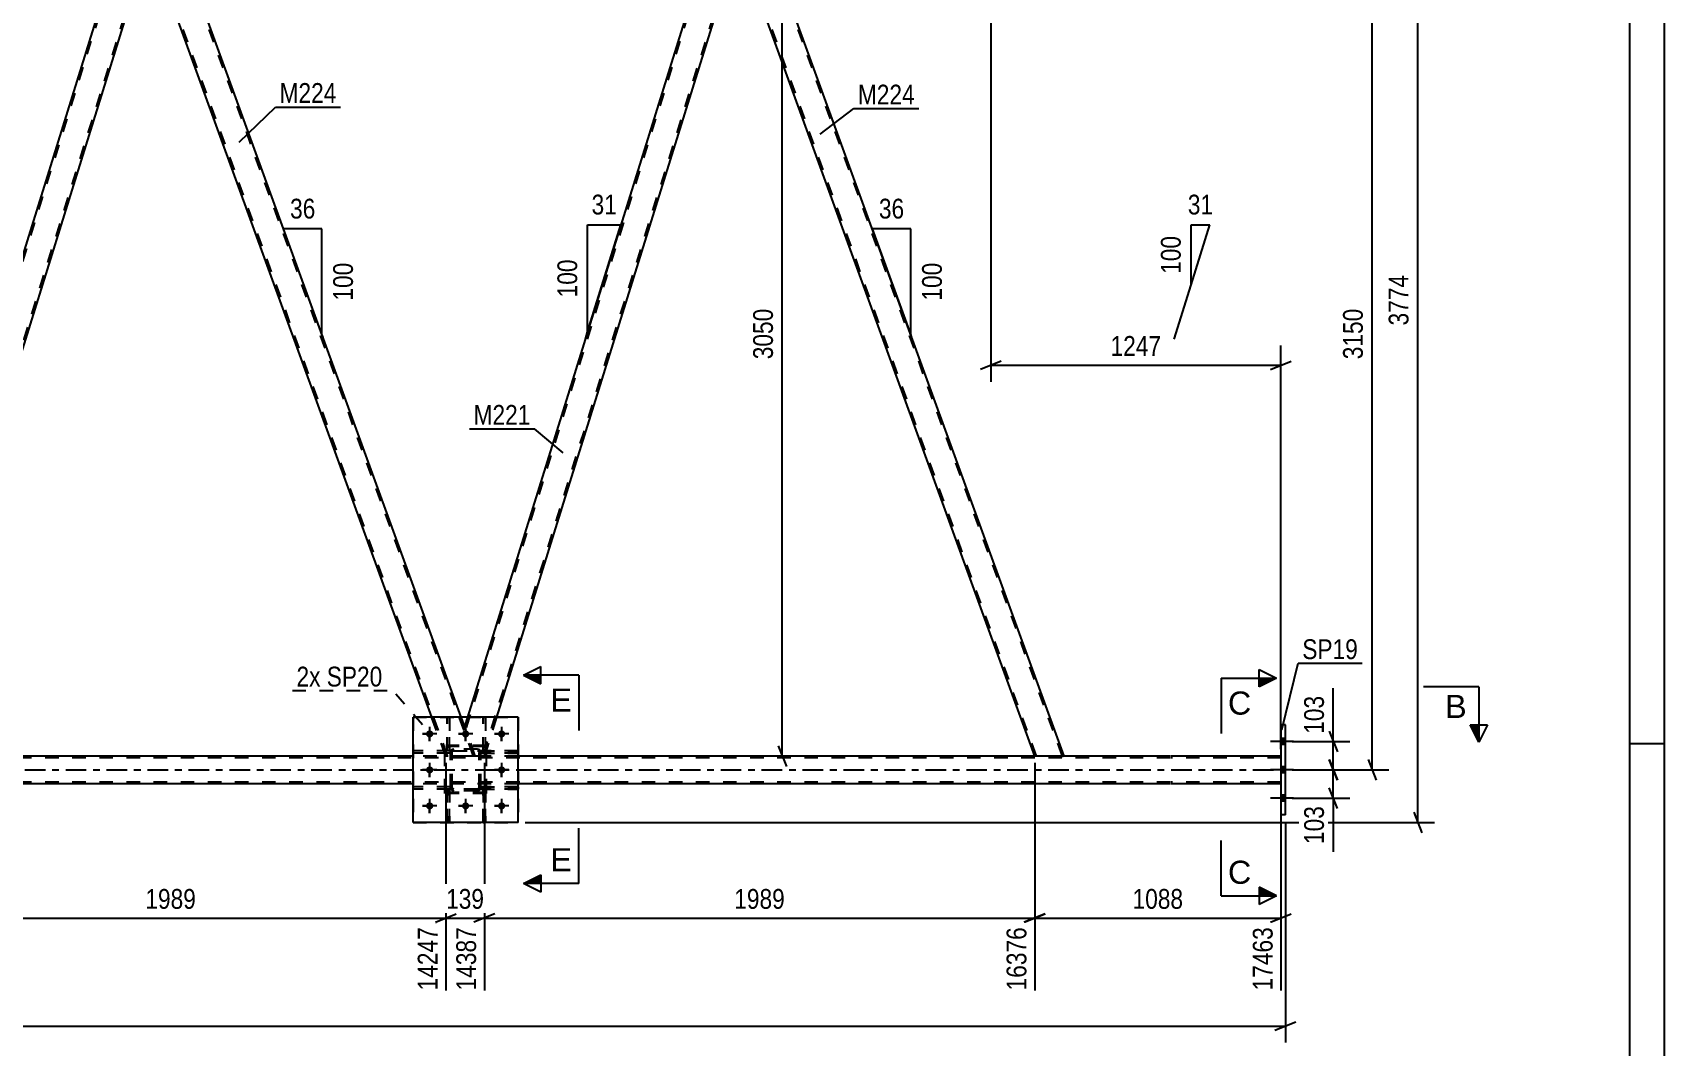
# Model space of a CAD drawing. Header units: millimetres. Extents: x -49 to 792, y -420 to 174.
# Drawn here: x 556 to 791.9, y -165.9 to -19.5 of the extents above; entities that cross this region are included whole.
import ezdxf

# ---------------------------------------------------------------- set-up
doc = ezdxf.new("R2010")
doc.units = ezdxf.units.MM
doc.linetypes.add('DXK_LINE_DOT2', pattern=[3.9198, 1.9599, -1.9599])
doc.linetypes.add('DXK_LINE_DOT3', pattern=[5.9187, 2.979, -0.9799, 0.9799, -0.9799])
doc.styles.add('Arial', font='ARIAL.TTF', dxfattribs={"height": 0.2})
doc.styles.add('Arial Narrow', font='ARIALN.TTF', dxfattribs={"height": 0.2})

# ---------------------------------------------------------------- blocks, each defined once
blk = doc.blocks.new('Unknown-122570535-1133')
at = {"color": 5, "linetype": 'Continuous'}
for p, q in [((791.91, -420.25), (791.91, 173.75)), ((786.91, -415.25), (786.91, 168.75)), ((791.91, -122.25), (786.91, -122.25))]:
    blk.add_line(p, q, dxfattribs=at)
blk = doc.blocks.new('Bolt-122570535-5171 - 5158')
at = {"linetype": 'Continuous'}
for points in [[(613.93, -120.8, -1), (612.89, -120.8, -1)], [(619.13, -120.8, -1), (618.09, -120.8, -1)], [(624.33, -120.8, -1), (623.29, -120.8, -1)], [(613.93, -126, -1), (612.89, -126, -1)], [(624.33, -126, -1), (623.29, -126, -1)], [(613.93, -131.2, -1), (612.89, -131.2, -1)], [(619.13, -131.2, -1), (618.09, -131.2, -1)], [(624.33, -131.2, -1), (623.29, -131.2, -1)]]:
    blk.add_hatch(color=1, dxfattribs=at).paths.add_polyline_path(points)
at = {"color": 1, "linetype": 'Continuous'}
for p, q in [((613.41, -119.76), (613.41, -121.84)), ((618.61, -119.76), (618.61, -121.84)), ((623.81, -119.76), (623.81, -121.84)), ((614.45, -120.8), (612.37, -120.8)), ((619.65, -120.8), (617.57, -120.8)), ((624.85, -120.8), (622.77, -120.8)), ((613.41, -124.96), (613.41, -127.04)), ((623.81, -124.96), (623.81, -127.04)), ((614.45, -126), (612.37, -126)), ((624.85, -126), (622.77, -126)), ((614.45, -131.2), (612.37, -131.2)), ((613.41, -130.16), (613.41, -132.24)), ((619.65, -131.2), (617.57, -131.2)), ((618.61, -130.16), (618.61, -132.24)), ((624.85, -131.2), (622.77, -131.2)), ((623.81, -130.16), (623.81, -132.24))]:
    blk.add_line(p, q, dxfattribs=at)
blk = doc.blocks.new('Bolt-122570535-5170 - 5158')
at = {"color": 1, "linetype": 'Continuous'}
for p, q in [((613.41, -119.76), (613.41, -120.46)), ((618.61, -119.76), (618.61, -120.46)), ((623.81, -119.76), (623.81, -120.46)), ((612.37, -120.8), (613.06, -120.8)), ((613.41, -121.84), (613.41, -121.15)), ((614.45, -120.8), (613.75, -120.8)), ((617.57, -120.8), (618.26, -120.8)), ((618.61, -121.84), (618.61, -121.15)), ((619.65, -120.8), (618.95, -120.8)), ((622.77, -120.8), (623.46, -120.8)), ((623.81, -121.84), (623.81, -121.15)), ((624.85, -120.8), (624.15, -120.8)), ((613.41, -124.96), (613.41, -125.66)), ((623.81, -124.96), (623.81, -125.66)), ((612.37, -126), (613.06, -126)), ((613.41, -127.04), (613.41, -126.35)), ((614.45, -126), (613.75, -126)), ((622.77, -126), (623.46, -126)), ((623.81, -127.04), (623.81, -126.35)), ((624.85, -126), (624.15, -126)), ((612.37, -131.2), (613.06, -131.2)), ((613.41, -130.16), (613.41, -130.86)), ((613.41, -132.24), (613.41, -131.55)), ((614.45, -131.2), (613.75, -131.2)), ((617.57, -131.2), (618.26, -131.2)), ((618.61, -130.16), (618.61, -130.86)), ((618.61, -132.24), (618.61, -131.55)), ((619.65, -131.2), (618.95, -131.2)), ((622.77, -131.2), (623.46, -131.2)), ((623.81, -130.16), (623.81, -130.86)), ((623.81, -132.24), (623.81, -131.55)), ((624.85, -131.2), (624.15, -131.2))]:
    blk.add_line(p, q, dxfattribs=at)
blk = doc.blocks.new('Part-122570535-5162 - 5158')
at = {"color": 7, "linetype": 'DXK_LINE_DOT2'}
for p, q in [((621.48, -128.77), (621.16, -128.77)), ((621.16, -128.77), (621.16, -133.6)), ((621.16, -129.37), (621.48, -129.37)), ((621.48, -133.6), (621.48, -128.77)), ((621.16, -133.6), (621.48, -133.6))]:
    blk.add_line(p, q, dxfattribs=at)
blk = doc.blocks.new('Part-122570535-5264 - 5158')
at = {"color": 7, "linetype": 'DXK_LINE_DOT2'}
for p, q in [((616.41, -123.48), (616.44, -123.3)), ((616.44, -123.3), (616.41, -123.48)), ((616.41, -128.52), (616.41, -123.48)), ((616.65, -123.48), (616.67, -123.39)), ((616.65, -128.52), (616.65, -123.48)), ((616.67, -123.39), (616.72, -123.31)), ((616.7, -123.04), (616.89, -123)), ((616.89, -123), (616.7, -123.04)), ((616.72, -123.31), (616.8, -123.26)), ((616.8, -123.26), (616.89, -123.24)), ((620.33, -123), (616.89, -123)), ((616.89, -123.24), (620.33, -123.24)), ((620.33, -123), (620.51, -123.04)), ((620.51, -123.04), (620.33, -123)), ((620.33, -123.24), (620.42, -123.26)), ((620.42, -123.26), (620.5, -123.31)), ((620.5, -123.31), (620.55, -123.39)), ((620.55, -123.39), (620.57, -123.48)), ((620.57, -128.52), (620.57, -123.48)), ((620.77, -123.3), (620.81, -123.48)), ((620.81, -123.48), (620.77, -123.3)), ((620.81, -128.52), (620.81, -123.48)), ((616.44, -128.71), (616.41, -128.52)), ((616.41, -128.52), (616.44, -128.71)), ((616.67, -128.62), (616.65, -128.52)), ((616.72, -128.69), (616.67, -128.62)), ((616.89, -129), (616.7, -128.97)), ((616.7, -128.97), (616.89, -129)), ((616.8, -128.75), (616.72, -128.69)), ((616.89, -128.76), (616.8, -128.75)), ((620.33, -128.76), (616.89, -128.76)), ((620.33, -129), (616.89, -129)), ((620.42, -128.75), (620.33, -128.76)), ((620.51, -128.97), (620.33, -129)), ((620.33, -129), (620.51, -128.97)), ((620.5, -128.69), (620.42, -128.75)), ((620.55, -128.62), (620.5, -128.69)), ((620.57, -128.52), (620.55, -128.62)), ((620.81, -128.52), (620.77, -128.71)), ((620.77, -128.71), (620.81, -128.52))]:
    blk.add_line(p, q, dxfattribs=at)
at = {"color": 7, "linetype": 'DXK_LINE_DOT3'}
blk.add_line((618.61, -126), (618.61, -126), dxfattribs=at)
at = {"color": 7, "linetype": 'DXK_LINE_DOT2'}
for centre, start, end in [((616.89, -123.48), 112.5, 157.5), ((616.89, -123.48), 112.5, 157.5), ((620.33, -123.48), 22.5, 67.5), ((620.33, -123.48), 22.5, 67.5), ((616.89, -128.52), 202.5, 247.5), ((616.89, -128.52), 202.5, 247.5), ((620.33, -128.52), 292.5, 337.5), ((620.33, -128.52), 292.5, 337.5)]:
    blk.add_arc(centre, 0.48, start, end, dxfattribs=at)
blk = doc.blocks.new('Part-122570535-5219 - 5158')
at = {"color": 2, "linetype": 'Continuous'}
for p, q in [((569.99, -2.11), (533.33, -119.75)), ((571.49, -2.4), (572.89, -6.25)), ((572.89, -6.25), (536.19, -124)), ((534.87, -124), (533.33, -119.75)), ((534.87, -124), (536.19, -124))]:
    blk.add_line(p, q, dxfattribs=at)
at = {"color": 7, "linetype": 'DXK_LINE_DOT2'}
for p, q in [((570.28, -2), (533.46, -120.12)), ((570.03, -2), (569.99, -2.11)), ((571.35, -2), (570.03, -2)), ((571.49, -2.4), (571.35, -2)), ((572.76, -5.88), (535.94, -124)), ((535.92, -124), (535.88, -124)), ((535.88, -124), (535.92, -124)), ((535.92, -124), (535.94, -124)), ((535.94, -124), (535.92, -124))]:
    blk.add_line(p, q, dxfattribs=at)
blk = doc.blocks.new('Part-122570535-5224 - 5158')
at = {"color": 7, "linetype": 'DXK_LINE_DOT2'}
for p, q in [((660.74, -2), (656.48, -2)), ((658.03, -6.25), (656.48, -2)), ((701.14, -124), (656.74, -2)), ((704.89, -124), (660.48, -2)), ((660.88, -2.4), (660.74, -2)), ((704.83, -124), (704.99, -124))]:
    blk.add_line(p, q, dxfattribs=at)
at = {"color": 2, "linetype": 'Continuous'}
for p, q in [((705.14, -124), (660.88, -2.4)), ((700.88, -124), (658.03, -6.25)), ((704.83, -124), (700.88, -124)), ((705.1, -124), (704.83, -124)), ((705.14, -124), (705.1, -124))]:
    blk.add_line(p, q, dxfattribs=at)
blk = doc.blocks.new('Part-122570535-5305 - 5158')
at = {"color": 7, "linetype": 'DXK_LINE_DOT2'}
for p, q in [((720.5, -124.24), (45.86, -124.24)), ((626.21, -124), (611.01, -124)), ((705.14, -124), (700.88, -124)), ((736.48, -124.24), (720.6, -124.24)), ((736.48, -124), (736.48, -128)), ((720.5, -127.76), (45.86, -127.76)), ((626.21, -128), (611.01, -128)), ((736.48, -127.76), (720.6, -127.76))]:
    blk.add_line(p, q, dxfattribs=at)
at = {"color": 2, "linetype": 'Continuous'}
for p, q in [((611.01, -124), (536.19, -124)), ((700.88, -124), (626.21, -124)), ((720.5, -124), (705.14, -124)), ((736.48, -124), (720.6, -124)), ((611.01, -128), (455.94, -128)), ((720.5, -128), (626.21, -128)), ((736.48, -128), (720.6, -128))]:
    blk.add_line(p, q, dxfattribs=at)
at = {"color": 7, "linetype": 'DXK_LINE_DOT3'}
for p, q in [((45.86, -126), (720.5, -126)), ((720.6, -126), (736.48, -126))]:
    blk.add_line(p, q, dxfattribs=at)
blk = doc.blocks.new('Part-122570535-5247 - 5158')
at = {"color": 7, "linetype": 'DXK_LINE_DOT2'}
for p, q in [((616.41, -123.24), (611.01, -123.24)), ((611.01, -123.24), (611.01, -123.56)), ((616.41, -123.56), (611.01, -123.56)), ((615.81, -123.56), (615.81, -123.24)), ((616.41, -123.56), (616.41, -123.24))]:
    blk.add_line(p, q, dxfattribs=at)
blk = doc.blocks.new('Part-122570535-5398 - 5158')
at = {"color": 2, "linetype": 'Continuous'}
for p, q in [((615.96, -118.4), (615.96, -118.4)), ((616.28, -118.4), (615.96, -118.4)), ((616.28, -118.4), (616.28, -118.4))]:
    blk.add_line(p, q, dxfattribs=at)
at = {"color": 7, "linetype": 'DXK_LINE_DOT2'}
for p, q in [((615.96, -123.25), (615.96, -118.4)), ((616.28, -123.25), (616.28, -118.4)), ((615.96, -122.65), (616.28, -122.65)), ((616.28, -123.25), (615.96, -123.25))]:
    blk.add_line(p, q, dxfattribs=at)
blk = doc.blocks.new('Bolt-122570535-5498 - 5158')
at = {"linetype": 'Continuous'}
for points in [[(736.48, -121.46), (736.48, -122.34), (737.12, -122.34), (737.12, -121.46)], [(736.48, -121.46), (736.48, -122.34), (737.12, -122.34), (737.12, -121.46)], [(736.48, -121.46), (736.48, -122.34), (737.12, -122.34), (737.12, -121.46)], [(736.48, -125.56), (736.48, -126.44), (737.12, -126.44), (737.12, -125.56)], [(736.48, -125.56), (736.48, -126.44), (737.12, -126.44), (737.12, -125.56)], [(736.48, -129.66), (736.48, -130.54), (737.12, -130.54), (737.12, -129.66)], [(736.48, -129.66), (736.48, -130.54), (737.12, -130.54), (737.12, -129.66)], [(736.48, -129.66), (736.48, -130.54), (737.12, -130.54), (737.12, -129.66)]]:
    blk.add_hatch(color=1, dxfattribs=at).paths.add_polyline_path(points)
at = {"color": 1, "linetype": 'Continuous'}
for p, q in [((738.28, -121.9), (734.96, -121.9)), ((738.28, -121.9), (734.96, -121.9)), ((738.28, -121.9), (734.96, -121.9)), ((737.12, -121.46), (736.48, -121.46)), ((737.12, -121.46), (736.48, -121.46)), ((737.12, -121.46), (736.48, -121.46)), ((737.12, -122.34), (736.48, -122.34)), ((737.12, -122.34), (736.48, -122.34)), ((737.12, -122.34), (736.48, -122.34)), ((738.28, -126), (734.96, -126)), ((738.28, -126), (734.96, -126)), ((737.12, -125.56), (736.48, -125.56)), ((737.12, -125.56), (736.48, -125.56)), ((737.12, -126.44), (736.48, -126.44)), ((737.12, -126.44), (736.48, -126.44)), ((737.12, -129.66), (736.48, -129.66)), ((737.12, -129.66), (736.48, -129.66)), ((737.12, -129.66), (736.48, -129.66)), ((738.28, -130.1), (734.96, -130.1)), ((738.28, -130.1), (734.96, -130.1)), ((738.28, -130.1), (734.96, -130.1)), ((737.12, -130.54), (736.48, -130.54)), ((737.12, -130.54), (736.48, -130.54)), ((737.12, -130.54), (736.48, -130.54))]:
    blk.add_line(p, q, dxfattribs=at)
blk = doc.blocks.new('Part-122570535-5318 - 5158')
at = {"color": 7, "linetype": 'DXK_LINE_DOT2'}
for p, q in [((655.41, -2), (618.6, -120.12)), ((655.16, -2), (655.04, -2.4)), ((656.48, -2), (655.16, -2)), ((656.48, -2), (656.63, -2.4)), ((657.89, -5.88), (621.07, -124)), ((618.88, -118.4), (618.46, -119.75)), ((620.01, -124), (618.46, -119.75)), ((623.07, -118.4), (621.32, -124)), ((621.32, -124), (620.01, -124))]:
    blk.add_line(p, q, dxfattribs=at)
at = {"color": 2, "linetype": 'Continuous'}
for p, q in [((655.04, -2.4), (618.88, -118.4)), ((656.63, -2.4), (658.03, -6.25)), ((658.03, -6.25), (623.07, -118.4))]:
    blk.add_line(p, q, dxfattribs=at)
blk = doc.blocks.new('Part-122570535-5496 - 5158')
at = {"color": 2, "linetype": 'Continuous'}
for p, q in [((626.21, -118.4), (611.01, -118.4)), ((611.01, -133.6), (611.01, -118.4)), ((626.21, -133.6), (626.21, -118.4)), ((626.21, -133.6), (611.01, -133.6))]:
    blk.add_line(p, q, dxfattribs=at)
blk = doc.blocks.new('Part-122570535-5323 - 5158')
at = {"color": 7, "linetype": 'DXK_LINE_DOT2'}
for p, q in [((575.6, -2), (571.35, -2)), ((572.89, -6.25), (571.35, -2)), ((616.01, -124), (571.6, -2)), ((619.75, -124), (575.35, -2)), ((575.75, -2.4), (575.6, -2)), ((615.75, -124), (613.71, -118.4)), ((620.01, -124), (617.97, -118.4)), ((620.01, -124), (615.75, -124))]:
    blk.add_line(p, q, dxfattribs=at)
at = {"color": 2, "linetype": 'Continuous'}
for p, q in [((617.97, -118.4), (575.75, -2.4)), ((613.71, -118.4), (572.89, -6.25))]:
    blk.add_line(p, q, dxfattribs=at)
blk = doc.blocks.new('Part-122570535-5331 - 5158')
at = {"color": 7, "linetype": 'DXK_LINE_DOT2'}
for p, q in [((621.16, -133.6), (621.16, -128.77)), ((621.16, -128.77), (621.48, -128.77)), ((621.16, -129.37), (621.48, -129.37)), ((621.48, -128.77), (621.48, -133.6)), ((621.48, -133.6), (621.16, -133.6))]:
    blk.add_line(p, q, dxfattribs=at)
blk = doc.blocks.new('Part-122570535-5334 - 5158')
at = {"color": 7, "linetype": 'DXK_LINE_DOT2'}
for p, q in [((615.96, -133.6), (615.96, -128.77)), ((615.96, -128.77), (616.28, -128.77)), ((615.96, -129.37), (616.28, -129.37)), ((616.28, -128.77), (616.28, -133.6)), ((616.28, -133.6), (615.96, -133.6))]:
    blk.add_line(p, q, dxfattribs=at)
blk = doc.blocks.new('Part-122570535-5337 - 5158')
at = {"color": 7, "linetype": 'DXK_LINE_DOT2'}
for p, q in [((621.16, -123.25), (621.16, -118.4)), ((621.16, -118.4), (621.48, -118.4)), ((621.48, -118.4), (621.48, -123.25)), ((621.16, -122.65), (621.48, -122.65)), ((621.48, -123.25), (621.16, -123.25))]:
    blk.add_line(p, q, dxfattribs=at)
blk = doc.blocks.new('Part-122570535-5406 - 5158')
at = {"color": 2, "linetype": 'Continuous'}
for p, q in [((737.12, -119.5), (736.48, -119.5)), ((736.48, -119.5), (736.48, -132.5)), ((737.12, -132.5), (737.12, -119.5)), ((737.12, -132.5), (736.48, -132.5))]:
    blk.add_line(p, q, dxfattribs=at)
blk = doc.blocks.new('Part-122570535-5392 - 5158')
at = {"color": 7, "linetype": 'DXK_LINE_DOT2'}
for p, q in [((611.01, -118.4), (626.21, -118.4)), ((611.01, -118.4), (611.01, -133.6)), ((626.21, -118.4), (626.21, -133.6)), ((611.01, -133.6), (626.21, -133.6))]:
    blk.add_line(p, q, dxfattribs=at)
blk = doc.blocks.new('Part-122570535-5394 - 5158')
at = {"color": 7, "linetype": 'DXK_LINE_DOT2'}
for p, q in [((616.41, -128.44), (611.01, -128.44)), ((611.01, -128.76), (611.01, -128.44)), ((616.41, -128.76), (611.01, -128.76)), ((615.81, -128.76), (615.81, -128.44)), ((616.41, -128.44), (616.41, -128.76))]:
    blk.add_line(p, q, dxfattribs=at)
blk = doc.blocks.new('Part-122570535-5395 - 5158')
at = {"color": 7, "linetype": 'DXK_LINE_DOT2'}
for p, q in [((616.41, -123.24), (611.01, -123.24)), ((611.01, -123.56), (611.01, -123.24)), ((616.41, -123.56), (611.01, -123.56)), ((615.81, -123.56), (615.81, -123.24)), ((616.41, -123.24), (616.41, -123.56))]:
    blk.add_line(p, q, dxfattribs=at)
blk = doc.blocks.new('Part-122570535-5401 - 5158')
at = {"color": 2, "linetype": 'Continuous'}
for p, q in [((621.16, -118.4), (621.16, -118.4)), ((621.48, -118.4), (621.16, -118.4)), ((621.48, -118.4), (621.48, -118.4))]:
    blk.add_line(p, q, dxfattribs=at)
at = {"color": 7, "linetype": 'DXK_LINE_DOT2'}
for p, q in [((621.16, -123.25), (621.16, -118.4)), ((621.48, -123.25), (621.48, -118.4)), ((621.16, -122.65), (621.48, -122.65)), ((621.48, -123.25), (621.16, -123.25))]:
    blk.add_line(p, q, dxfattribs=at)
blk = doc.blocks.new('Part-122570535-5410 - 5158')
at = {"color": 7, "linetype": 'DXK_LINE_DOT2'}
for p, q in [((616.41, -128.44), (611.01, -128.44)), ((611.01, -128.44), (611.01, -128.76)), ((616.41, -128.76), (611.01, -128.76)), ((615.81, -128.76), (615.81, -128.44)), ((616.41, -128.76), (616.41, -128.44))]:
    blk.add_line(p, q, dxfattribs=at)
blk = doc.blocks.new('Part-122570535-5415 - 5158')
at = {"color": 7, "linetype": 'DXK_LINE_DOT2'}
for p, q in [((620.81, -123.56), (620.81, -123.24)), ((620.81, -123.24), (626.21, -123.24)), ((626.21, -123.56), (620.81, -123.56)), ((621.41, -123.56), (621.41, -123.24)), ((626.21, -123.24), (626.21, -123.56))]:
    blk.add_line(p, q, dxfattribs=at)
blk = doc.blocks.new('Part-122570535-5497 - 5158')
at = {"color": 7, "linetype": 'DXK_LINE_DOT2'}
for p, q in [((620.81, -128.76), (620.81, -128.44)), ((620.81, -128.44), (626.21, -128.44)), ((626.21, -128.76), (620.81, -128.76)), ((621.41, -128.76), (621.41, -128.44)), ((626.21, -128.44), (626.21, -128.76))]:
    blk.add_line(p, q, dxfattribs=at)
blk = doc.blocks.new('Part-122570535-5502 - 5158')
at = {"color": 7, "linetype": 'DXK_LINE_DOT2'}
for p, q in [((616.28, -128.77), (615.96, -128.77)), ((615.96, -128.77), (615.96, -133.6)), ((615.96, -129.37), (616.28, -129.37)), ((616.28, -133.6), (616.28, -128.77)), ((615.96, -133.6), (616.28, -133.6))]:
    blk.add_line(p, q, dxfattribs=at)
blk = doc.blocks.new('Part-122570535-5503 - 5158')
at = {"color": 7, "linetype": 'DXK_LINE_DOT2'}
for p, q in [((626.21, -128.44), (620.81, -128.44)), ((620.81, -128.44), (620.81, -128.76)), ((620.81, -128.76), (626.21, -128.76)), ((621.41, -128.76), (621.41, -128.44)), ((626.21, -128.76), (626.21, -128.44))]:
    blk.add_line(p, q, dxfattribs=at)
blk = doc.blocks.new('Part-122570535-5548 - 5158')
at = {"color": 7, "linetype": 'DXK_LINE_DOT2'}
for p, q in [((616.41, -123.48), (616.44, -123.3)), ((616.44, -123.3), (616.41, -123.48)), ((616.41, -128.52), (616.41, -123.48)), ((616.65, -123.48), (616.67, -123.39)), ((616.65, -128.52), (616.65, -123.48)), ((616.67, -123.39), (616.72, -123.31)), ((616.7, -123.04), (616.89, -123)), ((616.89, -123), (616.7, -123.04)), ((616.72, -123.31), (616.8, -123.26)), ((616.8, -123.26), (616.89, -123.24)), ((620.33, -123), (616.89, -123)), ((616.89, -123.24), (620.33, -123.24)), ((620.33, -123), (620.51, -123.04)), ((620.51, -123.04), (620.33, -123)), ((620.33, -123.24), (620.42, -123.26)), ((620.42, -123.26), (620.5, -123.31)), ((620.5, -123.31), (620.55, -123.39)), ((620.55, -123.39), (620.57, -123.48)), ((620.57, -128.52), (620.57, -123.48)), ((620.77, -123.3), (620.81, -123.48)), ((620.81, -123.48), (620.77, -123.3)), ((620.81, -128.52), (620.81, -123.48)), ((616.44, -128.71), (616.41, -128.52)), ((616.41, -128.52), (616.44, -128.71)), ((616.67, -128.62), (616.65, -128.52)), ((616.72, -128.69), (616.67, -128.62)), ((616.89, -129), (616.7, -128.97)), ((616.7, -128.97), (616.89, -129)), ((616.8, -128.75), (616.72, -128.69)), ((616.89, -128.76), (616.8, -128.75)), ((620.33, -128.76), (616.89, -128.76)), ((620.33, -129), (616.89, -129)), ((620.42, -128.75), (620.33, -128.76)), ((620.51, -128.97), (620.33, -129)), ((620.33, -129), (620.51, -128.97)), ((620.5, -128.69), (620.42, -128.75)), ((620.55, -128.62), (620.5, -128.69)), ((620.57, -128.52), (620.55, -128.62)), ((620.81, -128.52), (620.77, -128.71)), ((620.77, -128.71), (620.81, -128.52))]:
    blk.add_line(p, q, dxfattribs=at)
at = {"color": 7, "linetype": 'DXK_LINE_DOT3'}
blk.add_line((618.61, -126), (618.61, -126), dxfattribs=at)
at = {"color": 7, "linetype": 'DXK_LINE_DOT2'}
for centre, start, end in [((616.89, -123.48), 112.5, 157.5), ((616.89, -123.48), 112.5, 157.5), ((620.33, -123.48), 22.5, 67.5), ((620.33, -123.48), 22.5, 67.5), ((616.89, -128.52), 202.5, 247.5), ((616.89, -128.52), 202.5, 247.5), ((620.33, -128.52), 292.5, 337.5), ((620.33, -128.52), 292.5, 337.5)]:
    blk.add_arc(centre, 0.48, start, end, dxfattribs=at)
blk = doc.blocks.new('Part-122570535-5549 - 5158')
at = {"color": 7, "linetype": 'DXK_LINE_DOT2'}
for p, q in [((621.61, -122.47), (615.61, -122.47)), ((615.61, -129.27), (615.61, -122.47)), ((621.61, -129.27), (621.61, -122.47)), ((621.61, -129.27), (615.61, -129.27))]:
    blk.add_line(p, q, dxfattribs=at)
blk = doc.blocks.new('Part-122570535-5550 - 5158')
at = {"color": 7, "linetype": 'DXK_LINE_DOT2'}
for p, q in [((621.61, -122.6), (615.61, -122.6)), ((615.61, -129.4), (615.61, -122.6)), ((621.61, -129.4), (621.61, -122.6)), ((621.61, -129.4), (615.61, -129.4))]:
    blk.add_line(p, q, dxfattribs=at)
blk = doc.blocks.new('Part-122570535-5562 - 5158')
at = {"color": 7, "linetype": 'DXK_LINE_DOT2'}
for p, q in [((626.21, -123.24), (620.81, -123.24)), ((620.81, -123.24), (620.81, -123.56)), ((620.81, -123.56), (626.21, -123.56)), ((621.41, -123.56), (621.41, -123.24)), ((626.21, -123.56), (626.21, -123.24))]:
    blk.add_line(p, q, dxfattribs=at)
blk = doc.blocks.new('Part-122570535-5654 - 5158')
at = {"color": 7, "linetype": 'DXK_LINE_DOT2'}
for p, q in [((615.96, -123.25), (615.96, -118.4)), ((615.96, -118.4), (616.28, -118.4)), ((616.28, -118.4), (616.28, -123.25)), ((615.96, -122.65), (616.28, -122.65)), ((616.28, -123.25), (615.96, -123.25))]:
    blk.add_line(p, q, dxfattribs=at)
blk = doc.blocks.new('StraightDimension-122570535-6371 - 5158')
at = {"color": 7, "linetype": 'Continuous'}
for p, q in [((688.76, 17.36), (758.67, 17.36)), ((756.87, 15.86), (755.67, 18.86)), ((756.27, -133.6), (756.27, 17.36)), ((755.67, -132.1), (756.87, -135.1)), ((627.21, -133.6), (758.67, -133.6))]:
    blk.add_line(p, q, dxfattribs=at)
at = {"color": 0}
blk.add_wipeout([(755.52, -53.87), (751.32, -53.87), (751.32, -62.38), (755.52, -62.38)], dxfattribs=at)
at = {"color": 3, "style": 'Arial Narrow'}
blk.add_text('3774', height=2.863, rotation=90.0002, dxfattribs=at).set_placement((754.92, -61.78))
blk = doc.blocks.new('StraightDimension-122570535-6997 - 5158')
at = {"color": 7, "linetype": 'Continuous'}
for p, q in [((737.12, -133.5), (737.12, -165.41)), ((735.62, -163.61), (738.62, -162.41)), ((-0.64, -163.01), (737.12, -163.01))]:
    blk.add_line(p, q, dxfattribs=at)
blk = doc.blocks.new('StraightDimension-122570535-6794 - 5158')
at = {"color": 7, "linetype": 'Continuous'}
for p, q in [((671.67, -2), (661.54, -2)), ((664.99, -3.5), (663.79, -0.5)), ((664.39, -124), (664.39, -2)), ((663.79, -122.5), (664.99, -125.5)), ((671.67, -124), (661.54, -124))]:
    blk.add_line(p, q, dxfattribs=at)
at = {"color": 0}
blk.add_wipeout([(663.64, -58.74), (659.44, -58.74), (659.44, -67.26), (663.64, -67.26)], dxfattribs=at)
at = {"color": 3, "style": 'Arial Narrow'}
blk.add_text('3050', height=2.863, rotation=90.0002, dxfattribs=at).set_placement((663.04, -66.66))
blk = doc.blocks.new('StraightDimension-122570535-6744 - 5158')
at = {"color": 7, "linetype": 'Continuous'}
for p, q in [((738.12, -121.9), (746.45, -121.9)), ((743.45, -120.4), (744.65, -123.4)), ((744.05, -126), (744.05, -121.9)), ((744.65, -127.5), (743.45, -124.5)), ((738.12, -126), (746.45, -126))]:
    blk.add_line(p, q, dxfattribs=at)
at = {"color": 0}
blk.add_wipeout([(743.3, -114.69), (739.1, -114.69), (739.1, -121.38), (743.3, -121.38)], dxfattribs=at)
at = {"color": 7, "linetype": 'Continuous'}
blk.add_line((744.05, -121.9), (744.05, -114.17), dxfattribs=at)
blk.add_line((744.05, -121.9), (744.05, -114.17), dxfattribs=at)
at = {"color": 3, "style": 'Arial Narrow'}
blk.add_text('103', height=2.863, rotation=90.0002, dxfattribs=at).set_placement((742.7, -120.78))
blk = doc.blocks.new('StraightDimension-122570535-41978 - 5158')
at = {"color": 7, "linetype": 'Continuous'}
for p, q in [((536.19, -125), (536.19, -157.86)), ((615.75, -125), (615.75, -157.86)), ((537.69, -146.82), (534.69, -148.02)), ((536.19, -147.42), (615.75, -147.42)), ((614.25, -148.02), (617.25, -146.82))]:
    blk.add_line(p, q, dxfattribs=at)
at = {"color": 0}
blk.add_wipeout([(580.23, -146.67), (580.23, -142.47), (571.71, -142.47), (571.71, -146.67)], dxfattribs=at)
at = {"color": 0, "linetype": 'Continuous'}
blk.add_wipeout([(615.15, -148.12), (610.95, -148.12), (610.95, -158.46), (615.15, -158.46)], dxfattribs=at)
at = {"color": 3, "style": 'Arial Narrow'}
blk.add_text('1989', height=2.863, dxfattribs=at).set_placement((572.31, -146.07))
at = {"color": 3, "linetype": 'Continuous', "style": 'Arial Narrow'}
blk.add_text('14247', height=2.863, rotation=90.0002, dxfattribs=at).set_placement((614.55, -157.86))
blk = doc.blocks.new('StraightDimension-122570535-41975 - 5158')
at = {"color": 7, "linetype": 'Continuous'}
for p, q in [((700.88, -125), (700.88, -157.86)), ((736.48, -129), (736.48, -157.86)), ((702.38, -146.82), (699.38, -148.02)), ((700.88, -147.42), (736.48, -147.42)), ((734.98, -148.02), (737.98, -146.82))]:
    blk.add_line(p, q, dxfattribs=at)
at = {"color": 0}
blk.add_wipeout([(722.94, -146.67), (722.94, -142.47), (714.43, -142.47), (714.43, -146.67)], dxfattribs=at)
at = {"color": 0, "linetype": 'Continuous'}
blk.add_wipeout([(735.88, -148.12), (731.68, -148.12), (731.68, -158.46), (735.88, -158.46)], dxfattribs=at)
at = {"color": 3, "style": 'Arial Narrow'}
blk.add_text('1088', height=2.863, dxfattribs=at).set_placement((715.03, -146.07))
at = {"color": 3, "linetype": 'Continuous', "style": 'Arial Narrow'}
blk.add_text('17463', height=2.863, rotation=90.0002, dxfattribs=at).set_placement((735.28, -157.86))
blk = doc.blocks.new('StraightDimension-122570535-6736 - 5158')
at = {"color": 7, "linetype": 'Continuous'}
for p, q in [((743.45, -124.5), (744.65, -127.5)), ((738.12, -126), (746.45, -126)), ((744.05, -130.1), (744.05, -126)), ((744.65, -131.6), (743.45, -128.6)), ((738.12, -130.1), (746.45, -130.1))]:
    blk.add_line(p, q, dxfattribs=at)
at = {"color": 0}
blk.add_wipeout([(743.3, -130.63), (739.1, -130.63), (739.1, -137.31), (743.3, -137.31)], dxfattribs=at)
at = {"color": 7, "linetype": 'Continuous'}
blk.add_line((744.05, -130.1), (744.05, -137.83), dxfattribs=at)
blk.add_line((744.05, -130.1), (744.05, -137.83), dxfattribs=at)
at = {"color": 3, "style": 'Arial Narrow'}
blk.add_text('103', height=2.863, rotation=90.0002, dxfattribs=at).set_placement((742.7, -136.71))
blk = doc.blocks.new('AngleDimension-122570535-39792 - 5158')
at = {"color": 7, "linetype": 'Continuous'}
for p, q in [((636.24, -47.24), (641.06, -47.24)), ((636.24, -62.71), (641.06, -47.24)), ((636.24, -62.71), (636.24, -47.24)), ((635.92, -63.74), (636.24, -62.71))]:
    blk.add_line(p, q, dxfattribs=at)
at = {"color": 0}
for points in [[(641.08, -46.34), (641.08, -42.14), (636.22, -42.14), (636.22, -46.34)], [(635.34, -51.64), (631.14, -51.64), (631.14, -58.32), (635.34, -58.32)]]:
    blk.add_wipeout(points, dxfattribs=at)
at = {"color": 3, "style": 'Arial Narrow'}
blk.add_text('31', height=2.863, dxfattribs=at).set_placement((636.82, -45.74))
blk.add_text('100', height=2.863, rotation=90.0002, dxfattribs=at).set_placement((634.74, -57.72))
blk = doc.blocks.new('StraightDimension-122570535-6986 - 5158')
at = {"color": 7, "linetype": 'Continuous'}
for p, q in [((694.54, -3), (694.54, -69.92)), ((736.48, -123), (736.48, -64.67)), ((696.04, -66.92), (693.04, -68.12)), ((694.54, -67.52), (736.48, -67.52)), ((734.98, -68.12), (737.98, -66.92))]:
    blk.add_line(p, q, dxfattribs=at)
at = {"color": 0}
blk.add_wipeout([(719.77, -66.77), (719.77, -62.57), (711.25, -62.57), (711.25, -66.77)], dxfattribs=at)
at = {"color": 3, "style": 'Arial Narrow'}
blk.add_text('1247', height=2.863, dxfattribs=at).set_placement((711.85, -66.17))
blk = doc.blocks.new('StraightDimension-122570535-7029 - 5158')
at = {"color": 7, "linetype": 'Continuous'}
for p, q in [((750.27, -1.5), (749.07, 1.5)), ((696.18, 0), (752.07, 0)), ((749.67, -126), (749.67, 0)), ((749.07, -124.5), (750.27, -127.5)), ((738.12, -126), (752.07, -126))]:
    blk.add_line(p, q, dxfattribs=at)
at = {"color": 0}
blk.add_wipeout([(748.92, -58.74), (744.72, -58.74), (744.72, -67.26), (748.92, -67.26)], dxfattribs=at)
at = {"color": 3, "style": 'Arial Narrow'}
blk.add_text('3150', height=2.863, rotation=90.0002, dxfattribs=at).set_placement((748.32, -66.66))
blk = doc.blocks.new('AngleDimension-122570535-39794 - 5158')
at = {"color": 7, "linetype": 'Continuous'}
for p, q in [((597.82, -47.83), (592.28, -47.83)), ((597.82, -63.06), (592.28, -47.83)), ((597.82, -63.06), (597.82, -47.83)), ((598, -63.53), (597.82, -63.06))]:
    blk.add_line(p, q, dxfattribs=at)
at = {"color": 0}
for points in [[(597.48, -46.93), (597.48, -42.73), (592.63, -42.73), (592.63, -46.93)], [(602.92, -52.1), (598.72, -52.1), (598.72, -58.79), (602.92, -58.79)]]:
    blk.add_wipeout(points, dxfattribs=at)
at = {"color": 3, "style": 'Arial Narrow'}
blk.add_text('36', height=2.863, dxfattribs=at).set_placement((593.23, -46.33))
blk.add_text('100', height=2.863, rotation=90.0002, dxfattribs=at).set_placement((602.32, -58.19))
blk = doc.blocks.new('AngleDimension-122570535-39820 - 5158')
at = {"color": 7, "linetype": 'Continuous'}
for p, q in [((723.49, -47.24), (726.19, -47.24)), ((723.49, -55.91), (726.19, -47.24)), ((723.49, -55.91), (723.49, -47.24)), ((721.05, -63.74), (723.49, -55.91))]:
    blk.add_line(p, q, dxfattribs=at)
at = {"color": 0}
for points in [[(727.27, -46.34), (727.27, -42.14), (722.42, -42.14), (722.42, -46.34)], [(722.59, -48.23), (718.39, -48.23), (718.39, -54.92), (722.59, -54.92)]]:
    blk.add_wipeout(points, dxfattribs=at)
at = {"color": 3, "style": 'Arial Narrow'}
blk.add_text('31', height=2.863, dxfattribs=at).set_placement((723.02, -45.74))
blk.add_text('100', height=2.863, rotation=90.0002, dxfattribs=at).set_placement((721.99, -54.32))
blk = doc.blocks.new('AngleDimension-122570535-39822 - 5158')
at = {"color": 7, "linetype": 'Continuous'}
for p, q in [((682.96, -47.83), (677.42, -47.83)), ((682.96, -63.06), (677.42, -47.83)), ((682.96, -63.06), (682.96, -47.83)), ((683.13, -63.53), (682.96, -63.06))]:
    blk.add_line(p, q, dxfattribs=at)
at = {"color": 0}
for points in [[(682.62, -46.93), (682.62, -42.73), (677.76, -42.73), (677.76, -46.93)], [(688.06, -52.1), (683.86, -52.1), (683.86, -58.79), (688.06, -58.79)]]:
    blk.add_wipeout(points, dxfattribs=at)
at = {"color": 3, "style": 'Arial Narrow'}
blk.add_text('36', height=2.863, dxfattribs=at).set_placement((678.36, -46.33))
blk.add_text('100', height=2.863, rotation=90.0002, dxfattribs=at).set_placement((687.46, -58.19))
blk = doc.blocks.new('StraightDimension-122570535-41976 - 5158')
at = {"color": 7, "linetype": 'Continuous'}
for p, q in [((621.32, -125), (621.32, -157.86)), ((700.88, -125), (700.88, -157.86)), ((622.82, -146.82), (619.82, -148.02)), ((621.32, -147.42), (700.88, -147.42)), ((699.38, -148.02), (702.38, -146.82))]:
    blk.add_line(p, q, dxfattribs=at)
at = {"color": 0}
blk.add_wipeout([(665.36, -146.67), (665.36, -142.47), (656.85, -142.47), (656.85, -146.67)], dxfattribs=at)
at = {"color": 0, "linetype": 'Continuous'}
blk.add_wipeout([(700.28, -148.12), (696.08, -148.12), (696.08, -158.46), (700.28, -158.46)], dxfattribs=at)
at = {"color": 3, "style": 'Arial Narrow'}
blk.add_text('1989', height=2.863, dxfattribs=at).set_placement((657.45, -146.07))
at = {"color": 3, "linetype": 'Continuous', "style": 'Arial Narrow'}
blk.add_text('16376', height=2.863, rotation=90.0002, dxfattribs=at).set_placement((699.68, -157.86))
blk = doc.blocks.new('StraightDimension-122570535-41977 - 5158')
at = {"color": 7, "linetype": 'Continuous'}
for p, q in [((615.75, -125), (615.75, -157.86)), ((621.32, -125), (621.32, -157.86)), ((614.25, -148.02), (617.25, -146.82)), ((615.75, -147.42), (621.32, -147.42)), ((622.82, -146.82), (619.82, -148.02))]:
    blk.add_line(p, q, dxfattribs=at)
at = {"color": 0}
blk.add_wipeout([(621.88, -146.67), (621.88, -142.47), (615.19, -142.47), (615.19, -146.67)], dxfattribs=at)
at = {"color": 0, "linetype": 'Continuous'}
blk.add_wipeout([(620.72, -148.12), (616.52, -148.12), (616.52, -158.46), (620.72, -158.46)], dxfattribs=at)
at = {"color": 3, "style": 'Arial Narrow'}
blk.add_text('139', height=2.863, dxfattribs=at).set_placement((615.79, -146.07))
at = {"color": 3, "linetype": 'Continuous', "style": 'Arial Narrow'}
blk.add_text('14387', height=2.863, rotation=90.0002, dxfattribs=at).set_placement((620.12, -157.86))
blk = doc.blocks.new('Mark-122570535-5220 - 5158')
at = {"color": 0}
blk.add_wipeout([(683.54, -29.85), (683.54, -26.85), (675.32, -26.85), (675.32, -29.85)], dxfattribs=at)
blk.add_wipeout([(683.54, -29.85), (683.54, -26.85), (675.32, -26.85), (675.32, -29.85)], dxfattribs=at)
at = {"color": 30, "linetype": 'Continuous'}
for p, q in [((669.85, -34.15), (674.72, -30.45)), ((674.72, -30.45), (684.14, -30.45))]:
    blk.add_line(p, q, dxfattribs=at)
at = {"color": 3, "style": 'Arial Narrow'}
blk.add_text('M224', height=2.863, dxfattribs=at).set_placement((675.32, -29.85))
blk = doc.blocks.new('MarkSet-122570535-7254 - 5158')
at = {"color": 30, "linetype": 'DXK_LINE_DOT2'}
blk.add_line((612.37, -119.47), (608.07, -114.55), dxfattribs=at)
at = {"color": 0}
blk.add_wipeout([(597.63, -113.95), (597.63, -110.95), (594.16, -110.95), (594.16, -113.95)], dxfattribs=at)
blk.add_wipeout([(597.63, -113.95), (597.63, -110.95), (594.16, -110.95), (594.16, -113.95)], dxfattribs=at)
blk.add_wipeout([(606.57, -113.95), (606.57, -110.95), (598.53, -110.95), (598.53, -113.95)], dxfattribs=at)
blk.add_wipeout([(606.57, -113.95), (606.57, -110.95), (598.53, -110.95), (598.53, -113.95)], dxfattribs=at)
at = {"color": 30, "linetype": 'DXK_LINE_DOT2'}
blk.add_line((593.56, -114.55), (608.07, -114.55), dxfattribs=at)
at = {"color": 3, "style": 'Arial Narrow'}
for s, p in [('2x', (594.16, -113.95)), ('SP20', (598.53, -113.95))]:
    blk.add_text(s, height=2.863, dxfattribs=at).set_placement(p)
blk = doc.blocks.new('Mark-122570535-5314 - 5158')
at = {"color": 0}
blk.add_wipeout([(627.98, -76.13), (627.98, -73.13), (619.76, -73.13), (619.76, -76.13)], dxfattribs=at)
blk.add_wipeout([(627.98, -76.13), (627.98, -73.13), (619.76, -73.13), (619.76, -76.13)], dxfattribs=at)
at = {"color": 30, "linetype": 'Continuous'}
for p in [(619.16, -76.73), (632.7, -80.2)]:
    blk.add_line(p, (628.58, -76.73), dxfattribs=at)
at = {"color": 3, "style": 'Arial Narrow'}
blk.add_text('M221', height=2.863, dxfattribs=at).set_placement((619.76, -76.13))
blk = doc.blocks.new('Mark-122570535-5319 - 5158')
at = {"color": 0}
blk.add_wipeout([(599.94, -29.62), (599.94, -26.62), (591.71, -26.62), (591.71, -29.62)], dxfattribs=at)
blk.add_wipeout([(599.94, -29.62), (599.94, -26.62), (591.71, -26.62), (591.71, -29.62)], dxfattribs=at)
at = {"color": 30, "linetype": 'Continuous'}
for p, q in [((585.88, -35.31), (591.11, -30.22)), ((591.11, -30.22), (600.54, -30.22))]:
    blk.add_line(p, q, dxfattribs=at)
at = {"color": 3, "style": 'Arial Narrow'}
blk.add_text('M224', height=2.863, dxfattribs=at).set_placement((591.71, -29.62))
blk = doc.blocks.new('SectionMark-122570535-7059 - 5158')
at = {"linetype": 'Continuous'}
for points in [[(629.47, -112.33), (629.47, -113.58), (626.97, -112.33)], [(629.47, -141.15), (629.47, -142.4), (626.97, -142.4)]]:
    blk.add_hatch(color=6, dxfattribs=at).paths.add_polyline_path(points)
at = {"color": 6, "linetype": 'Continuous'}
for p, q in [((626.97, -112.33), (629.47, -111.08)), ((634.97, -112.33), (626.97, -112.33)), ((626.97, -112.33), (629.47, -113.58)), ((629.47, -113.58), (629.47, -111.08)), ((626.97, -142.4), (629.47, -141.15)), ((629.47, -141.15), (629.47, -143.65)), ((634.97, -142.4), (626.97, -142.4)), ((629.47, -143.65), (626.97, -142.4))]:
    blk.add_line(p, q, dxfattribs=at)
at = {"color": 0, "linetype": 'Continuous'}
for points in [[(633.97, -117.58), (633.97, -114.08), (630.86, -114.08), (630.86, -117.58)], [(633.97, -140.65), (633.97, -137.15), (630.86, -137.15), (630.86, -140.65)]]:
    blk.add_wipeout(points, dxfattribs=at)
at = {"color": 6, "linetype": 'Continuous'}
for p, q in [((634.97, -112.33), (634.97, -120.33)), ((634.97, -142.4), (634.97, -134.4))]:
    blk.add_line(p, q, dxfattribs=at)
at = {"color": 3, "linetype": 'Continuous', "style": 'Arial'}
for p in [(630.86, -117.58), (630.86, -140.65)]:
    blk.add_text('E', height=3.34, dxfattribs=at).set_placement(p)
blk = doc.blocks.new('Mark-122570535-5402 - 5158')
at = {"color": 0}
blk.add_wipeout([(747.61, -109.99), (747.61, -106.99), (739.57, -106.99), (739.57, -109.99)], dxfattribs=at)
blk.add_wipeout([(747.61, -109.99), (747.61, -106.99), (739.57, -106.99), (739.57, -109.99)], dxfattribs=at)
at = {"color": 30, "linetype": 'Continuous'}
for p, q in [((736.6, -120.21), (738.97, -110.59)), ((738.97, -110.59), (748.21, -110.59))]:
    blk.add_line(p, q, dxfattribs=at)
at = {"color": 3, "style": 'Arial Narrow'}
blk.add_text('SP19', height=2.863, dxfattribs=at).set_placement((739.57, -109.99))
blk = doc.blocks.new('SectionMark-122570535-7065 - 5158')
at = {"color": 6, "linetype": 'Continuous'}
for p in [(765.08, -114), (766.33, -119.5)]:
    blk.add_line(p, (765.08, -122), dxfattribs=at)
at = {"color": 0, "linetype": 'Continuous'}
blk.add_wipeout([(763.33, -118.5), (763.33, -115), (760.22, -115), (760.22, -118.5)], dxfattribs=at)
at = {"linetype": 'Continuous'}
blk.add_hatch(color=6, dxfattribs=at).paths.add_polyline_path([(763.83, -119.5), (765.08, -119.5), (765.08, -122)])
at = {"color": 6, "linetype": 'Continuous'}
for p, q in [((765.08, -114), (757.08, -114)), ((763.83, -119.5), (766.33, -119.5)), ((765.08, -122), (763.83, -119.5))]:
    blk.add_line(p, q, dxfattribs=at)
at = {"color": 3, "linetype": 'Continuous', "style": 'Arial'}
blk.add_text('B', height=3.34, dxfattribs=at).set_placement((760.22, -118.5))
blk = doc.blocks.new('SectionMark-122570535-7067 - 5158')
at = {"color": 6, "linetype": 'Continuous'}
for p, q in [((727.82, -112.76), (735.82, -112.76)), ((733.32, -111.51), (735.82, -112.76)), ((727.82, -144.21), (735.82, -144.21)), ((735.82, -144.21), (733.32, -145.46))]:
    blk.add_line(p, q, dxfattribs=at)
at = {"color": 0, "linetype": 'Continuous'}
for points in [[(732.19, -118.01), (732.19, -114.51), (728.82, -114.51), (728.82, -118.01)], [(732.19, -142.46), (732.19, -138.96), (728.82, -138.96), (728.82, -142.46)]]:
    blk.add_wipeout(points, dxfattribs=at)
at = {"linetype": 'Continuous'}
for points in [[(733.32, -114.01), (733.32, -112.76), (735.82, -112.76)], [(733.32, -144.21), (733.32, -142.96), (735.82, -144.21)]]:
    blk.add_hatch(color=6, dxfattribs=at).paths.add_polyline_path(points)
at = {"color": 6, "linetype": 'Continuous'}
for p, q in [((727.82, -112.76), (727.82, -120.76)), ((733.32, -114.01), (733.32, -111.51)), ((735.82, -112.76), (733.32, -114.01)), ((727.82, -144.21), (727.82, -136.21)), ((735.82, -144.21), (733.32, -142.96)), ((733.32, -142.96), (733.32, -145.46))]:
    blk.add_line(p, q, dxfattribs=at)
at = {"color": 3, "linetype": 'Continuous', "style": 'Arial'}
for p in [(728.82, -118.01), (728.82, -142.46)]:
    blk.add_text('C', height=3.34, dxfattribs=at).set_placement(p)

msp = doc.modelspace()

# ---------------------------------------------------------------- block references
for name in ['Unknown-122570535-1133', 'Part-122570535-5219 - 5158', 'Part-122570535-5323 - 5158', 'Part-122570535-5318 - 5158', 'Part-122570535-5224 - 5158', 'Part-122570535-5496 - 5158', 'Part-122570535-5392 - 5158', 'Bolt-122570535-5171 - 5158', 'Bolt-122570535-5170 - 5158', 'Part-122570535-5398 - 5158', 'Part-122570535-5654 - 5158', 'Part-122570535-5337 - 5158', 'Part-122570535-5401 - 5158', 'Part-122570535-5406 - 5158', 'Part-122570535-5549 - 5158', 'Part-122570535-5550 - 5158', 'Bolt-122570535-5498 - 5158', 'Part-122570535-5305 - 5158', 'Part-122570535-5247 - 5158', 'Part-122570535-5395 - 5158', 'Part-122570535-5264 - 5158', 'Part-122570535-5548 - 5158', 'Part-122570535-5415 - 5158', 'Part-122570535-5562 - 5158', 'Part-122570535-5394 - 5158', 'Part-122570535-5410 - 5158', 'Part-122570535-5334 - 5158', 'Part-122570535-5502 - 5158', 'Part-122570535-5497 - 5158', 'Part-122570535-5503 - 5158', 'Part-122570535-5162 - 5158', 'Part-122570535-5331 - 5158']:
    msp.add_blockref(name, (0, 0))

# ---------------------------------------------------------------- next in the draw order: block references
msp.add_blockref('StraightDimension-122570535-6371 - 5158', (0, 0))

# ---------------------------------------------------------------- next in the draw order: block references
msp.add_blockref('StraightDimension-122570535-6997 - 5158', (0, 0))

# ---------------------------------------------------------------- next in the draw order: block references
for name in ['StraightDimension-122570535-6794 - 5158', 'Mark-122570535-5319 - 5158', 'AngleDimension-122570535-39792 - 5158', 'AngleDimension-122570535-39794 - 5158', 'AngleDimension-122570535-39822 - 5158', 'Mark-122570535-5314 - 5158', 'MarkSet-122570535-7254 - 5158', 'StraightDimension-122570535-6744 - 5158', 'StraightDimension-122570535-41978 - 5158']:
    msp.add_blockref(name, (0, 0))

# ---------------------------------------------------------------- next in the draw order: block references
for name in ['StraightDimension-122570535-6986 - 5158', 'Mark-122570535-5220 - 5158', 'StraightDimension-122570535-41975 - 5158']:
    msp.add_blockref(name, (0, 0))

# ---------------------------------------------------------------- next in the draw order: block references
msp.add_blockref('StraightDimension-122570535-6736 - 5158', (0, 0))

# ---------------------------------------------------------------- next in the draw order: block references
msp.add_blockref('StraightDimension-122570535-7029 - 5158', (0, 0))

# ---------------------------------------------------------------- next in the draw order: block references
for name in ['AngleDimension-122570535-39820 - 5158', 'Mark-122570535-5402 - 5158', 'StraightDimension-122570535-41976 - 5158']:
    msp.add_blockref(name, (0, 0))

# ---------------------------------------------------------------- next in the draw order: block references
for name in ['SectionMark-122570535-7059 - 5158', 'StraightDimension-122570535-41977 - 5158']:
    msp.add_blockref(name, (0, 0))

# ---------------------------------------------------------------- next in the draw order: block references
msp.add_blockref('SectionMark-122570535-7065 - 5158', (0, 0))

# ---------------------------------------------------------------- next in the draw order: block references
msp.add_blockref('SectionMark-122570535-7067 - 5158', (0, 0))

doc.saveas('drawing.dxf')
